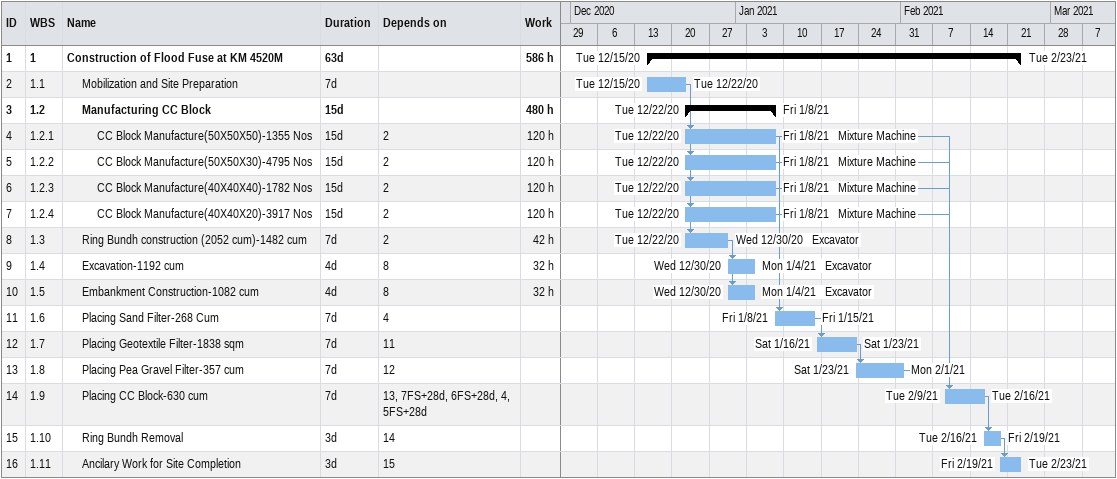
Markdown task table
| ID | WBS | Task | Duration | Start | Finish | Predecessors | Resources | Work (h) |
|---|---|---|---|---|---|---|---|---|
| 1 | 1 | **Construction of Flood Fuse at KM 4520M** | 63d | 2020-12-15 | 2021-02-23 |  |  | 586 |
| 2 | 1.1 | Mobilization and Site Preparation | 7d | 2020-12-15 | 2020-12-22 |  |  |  |
| 3 | 1.2 | **Manufacturing CC Block** | 15d | 2020-12-22 | 2021-01-08 |  |  | 480 |
| 4 | 1.2.1 | CC Block Manufacture(50X50X50)-1355 Nos | 15d | 2020-12-22 | 2021-01-08 | 2 | Mixture Machine | 120 |
| 5 | 1.2.2 | CC Block Manufacture(50X50X30)-4795 Nos | 15d | 2020-12-22 | 2021-01-08 | 2 | Mixture Machine | 120 |
| 6 | 1.2.3 | CC Block Manufacture(40X40X40)-1782 Nos | 15d | 2020-12-22 | 2021-01-08 | 2 | Mixture Machine | 120 |
| 7 | 1.2.4 | CC Block Manufacture(40X40X20)-3917 Nos | 15d | 2020-12-22 | 2021-01-08 | 2 | Mixture Machine | 120 |
| 8 | 1.3 | Ring Bundh construction (2052 cum)-1482 cum | 7d | 2020-12-22 | 2020-12-30 | 2 | Excavator | 42 |
| 9 | 1.4 | Excavation-1192 cum | 4d | 2020-12-30 | 2021-01-04 | 8 | Excavator | 32 |
| 10 | 1.5 | Embankment Construction-1082 cum | 4d | 2020-12-30 | 2021-01-04 | 8 | Excavator | 32 |
| 11 | 1.6 | Placing Sand Filter-268 Cum | 7d | 2021-01-08 | 2021-01-15 | 4 |  |  |
| 12 | 1.7 | Placing Geotextile Filter-1838 sqm | 7d | 2021-01-16 | 2021-01-23 | 11 |  |  |
| 13 | 1.8 | Placing Pea Gravel Filter-357 cum | 7d | 2021-01-23 | 2021-02-01 | 12 |  |  |
| 14 | 1.9 | Placing CC Block-630 cum | 7d | 2021-02-09 | 2021-02-16 | 13, 7FS+28d, 6FS+28d, 4, 5FS+28d |  |  |
| 15 | 1.10 | Ring Bundh Removal | 3d | 2021-02-16 | 2021-02-19 | 14 |  |  |
| 16 | 1.11 | Ancilary Work for Site Completion | 3d | 2021-02-19 | 2021-02-23 | 15 |  |  |
